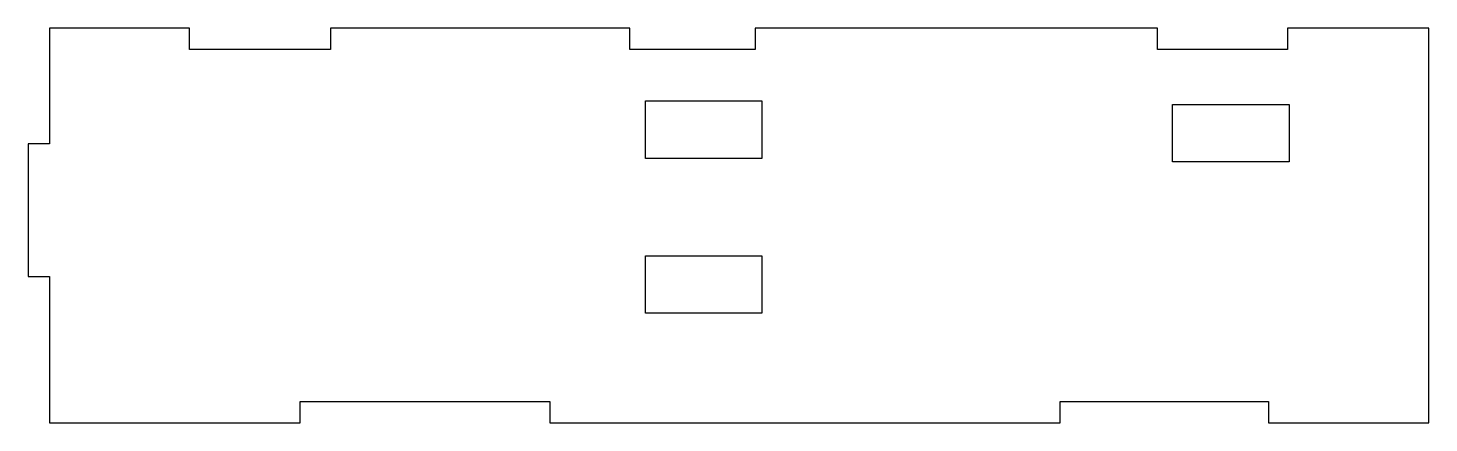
# Model space of a CAD drawing. Header units: millimetres. Extents: x -32.4 to 32.4, y -9.1 to 9.1.
import ezdxf

# ---------------------------------------------------------------- set-up
doc = ezdxf.new("R2010")
doc.units = ezdxf.units.MM
doc.layers.get('0').update_dxf_attribs({"linetype": 'CONTINUOUS'})

msp = doc.modelspace()

# ---------------------------------------------------------------- linework, layer by layer
for p, q in [((-24.898, 9.128), (-31.356, 9.128)), ((-31.356, 9.128), (-31.356, 3.776)), ((-24.898, 8.128), (-24.898, 9.128)), ((-4.56, 9.128), (-18.389, 9.128)), ((-18.389, 9.128), (-18.389, 8.128)), ((-4.56, 8.128), (-4.56, 9.128)), ((19.818, 9.128), (1.236, 9.128)), ((1.236, 9.128), (1.236, 8.128)), ((19.818, 8.128), (19.818, 9.128)), ((32.356, 9.128), (25.816, 9.128)), ((25.816, 9.128), (25.816, 8.128)), ((32.356, -9.128), (32.356, 9.128)), ((-18.389, 8.128), (-24.898, 8.128)), ((1.236, 8.128), (-4.56, 8.128)), ((25.816, 8.128), (19.818, 8.128)), ((-3.835, 3.102), (-3.835, 5.755)), ((-3.835, 5.755), (1.545, 5.755)), ((1.545, 5.755), (1.545, 3.102)), ((20.51, 2.942), (20.51, 5.594)), ((20.51, 5.594), (25.89, 5.594)), ((25.89, 5.594), (25.89, 2.942)), ((-31.356, 3.776), (-32.356, 3.776)), ((-32.356, 3.776), (-32.356, -2.361)), ((1.545, 3.102), (-3.835, 3.102)), ((25.89, 2.942), (20.51, 2.942)), ((-3.835, -4.053), (-3.835, -1.401)), ((-3.835, -1.401), (1.545, -1.401)), ((1.545, -1.401), (1.545, -4.053)), ((-32.356, -2.361), (-31.356, -2.361)), ((-31.356, -2.361), (-31.356, -9.128)), ((1.545, -4.053), (-3.835, -4.053)), ((-19.781, -9.128), (-19.781, -8.128)), ((-19.781, -8.128), (-8.259, -8.128)), ((-8.259, -8.128), (-8.259, -9.128)), ((15.324, -8.128), (24.941, -8.128)), ((15.324, -9.128), (15.324, -8.128)), ((24.941, -8.128), (24.941, -9.128)), ((-31.356, -9.128), (-19.781, -9.128)), ((-8.259, -9.128), (15.324, -9.128)), ((24.941, -9.128), (32.356, -9.128))]:
    msp.add_line(p, q)

doc.saveas('drawing.dxf')
